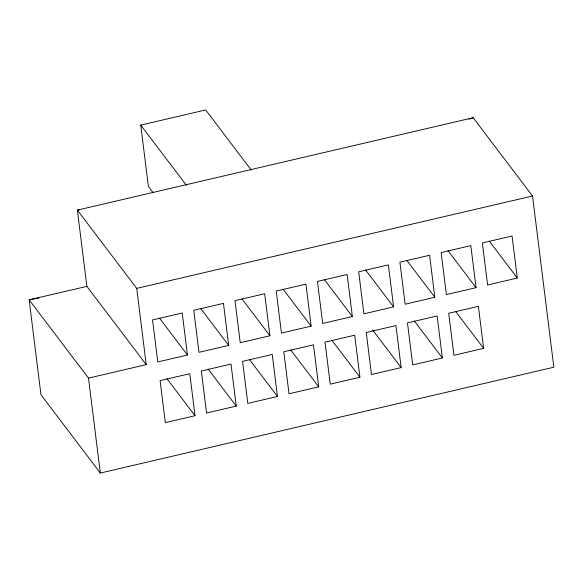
<?xml version="1.0" encoding="UTF-8"?>
<svg xmlns="http://www.w3.org/2000/svg" width="583" height="583" viewBox="0 0 583 583"><rect width="100%" height="100%" fill="white"/><g stroke="black" fill="none" stroke-linecap="round" stroke-linejoin="round"><path stroke-width="0.87" d="M468.87 119.18L473.17 117.73L532.527 195.997L553.85 367.21L100.327 473.053L40.978 394.786L29.15 299.844L86.874 286.37L146.224 364.637L88.507 378.112L29.15 299.844L38.937 297.913M153.322 192.9L148.381 186.378L140.743 125.097L205.675 109.947L251.273 170.083M473.17 117.73L77.371 210.106L86.874 286.37M79.186 210.004L77.371 210.106L136.728 288.374L532.527 195.997M187.456 355.018L157.767 361.948L152.535 319.921L182.217 312.991L187.456 355.018L159.429 318.056M228.682 345.391L199 352.321L193.76 310.294L223.449 303.371L228.682 345.391L200.654 308.436M269.914 335.772L240.225 342.702L234.993 300.675L264.675 293.745L269.914 335.772L241.887 298.809M311.14 326.152L281.458 333.075L276.225 291.055L305.907 284.125L311.14 326.152L283.112 289.19M352.372 316.525L322.683 323.456L317.451 281.429L347.133 274.506L352.372 316.525L324.345 279.563M393.598 306.906L363.916 313.829L358.683 271.809L388.365 264.879L393.598 306.906L365.57 269.944M434.831 297.279L405.141 304.209L399.909 262.182L429.591 255.259L434.831 297.279L406.803 260.324M476.056 287.659L446.374 294.59L441.142 252.563L470.824 245.632L476.056 287.659L448.028 250.697M517.289 278.04L487.599 284.963L482.367 242.943L512.049 236.013L517.289 278.04L489.261 241.078M195.014 415.715L165.332 422.646L160.092 380.626L189.781 373.696L195.014 415.715L166.986 378.761M236.246 406.096L206.557 413.026L201.324 370.999L231.006 364.069L236.246 406.096L208.218 369.134M277.472 396.476L247.79 403.4L242.557 361.38L272.239 354.449L277.472 396.476L249.444 359.514M318.704 386.85L289.015 393.78L283.783 351.753L313.465 344.83L318.704 386.85L290.677 349.887M359.93 377.23L330.248 384.153L325.015 342.134L354.697 335.203L359.93 377.23L331.902 340.268M401.162 367.603L371.473 374.534L366.241 332.507L395.923 325.584L401.162 367.603L372.581 329.92M442.388 357.984L412.706 364.914L407.473 322.887L437.155 315.957L442.388 357.984L414.36 321.022M483.62 348.364L453.931 355.287L448.699 313.268L478.381 306.337L483.62 348.364L455.593 311.402M140.743 125.097L186.349 185.234M136.728 288.374L146.224 364.637M88.507 378.112L100.327 473.053"/></g></svg>
